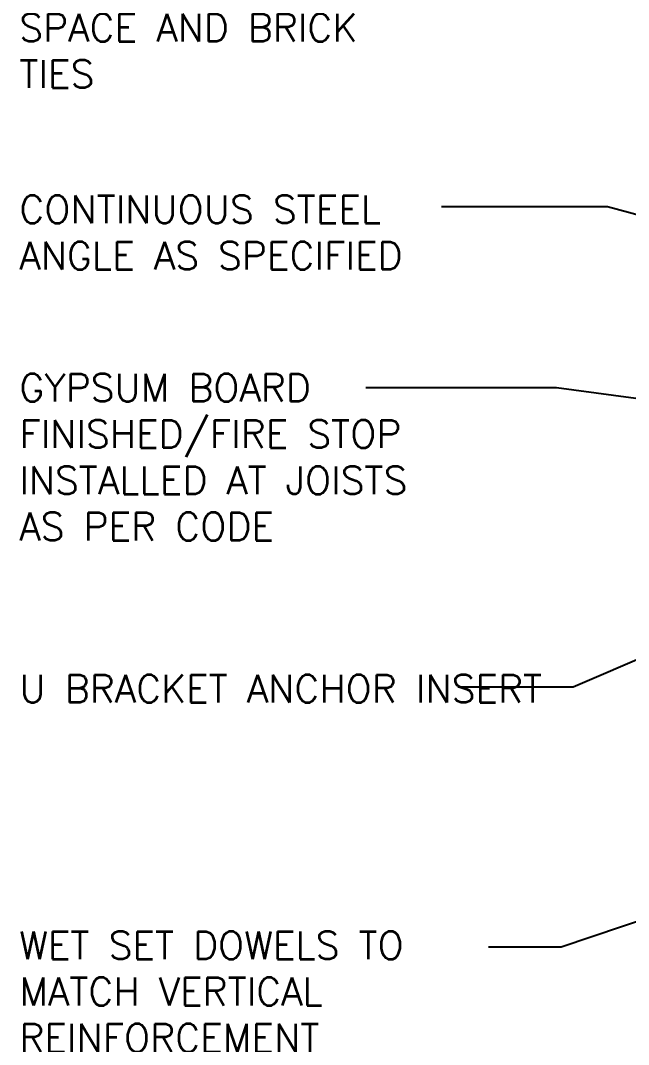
# Model space of a CAD drawing. Header units: inches. Extents: x 216.8 to 271.9, y 226 to 301.3.
# Drawn here: x 216.78 to 233.2, y 257.95 to 285.61 of the extents above; entities that cross this region are included whole.
import ezdxf

# ---------------------------------------------------------------- set-up
doc = ezdxf.new("R2010")
doc.units = ezdxf.units.IN
doc.header["$MEASUREMENT"] = 0
doc.layers.add('TEXT', color=4, linetype='Continuous')
doc.styles.add('DIM', font='romans.shx', dxfattribs={"width": 0.7})
doc.styles.add('ROMANS', font='romans.shx', dxfattribs={"height": 1.125})
doc.dimstyles.new('ext_12', dxfattribs={"dimscale": 12, "dimtxt": 0.09375, "dimasz": 0.09375, "dimexe": 0.09375, "dimexo": 0.0625, "dimgap": 0.0625, "dimtad": 1, "dimdec": 1, "dimzin": 3, "dimdsep": 46, "dimlunit": 4, "dimtxsty": 'DIM', "dimcen": 0.09, "dimdle": 0.09375, "dimclrt": 4, "dimadec": 0, "dimazin": 0, "dimtfac": 1, "dimtdec": 1, "dimtmove": 2, "dimatfit": 3, "dimfxl": 1, "dimfrac": 2, "dimtolj": 1, "dimtzin": 0, "dimarcsym": 0})

msp = doc.modelspace()

# ---------------------------------------------------------------- texts
at = {"layer": 'TEXT', "char_height": 0.75, "style": 'ROMANS'}
for s, insert, width, attachment_point in [('BRICK VENEER c/w^I\\P1" (25mm) AIR SPACE AND BRICK TIES', (216.749, 288.286), 12.44051, 1), ('CONTINUOUS STEEL ANGLE AS SPECIFIED', (216.749, 279.88), 12.4225, 4), ('\\A1;{\\C4;GYPSUM BOARD FINISHED/FIRE STOP INSTALLED AT JOISTS AS PER CODE}', (216.749, 276.064), 12.44051, 1), ('U BRACKET ANCHOR INSERT', (216.754, 267.935), 13.68504, 1), ('\\A1;{\\C4;WET SET DOWELS TO MATCH VERTICAL REINFORCEMENT BETWEEN POUR OR AS SPECIFIED}', (216.749, 261.006), 12.44051, 1)]:
    msp.add_mtext(s, dxfattribs=dict(at, insert=insert, width=width, attachment_point=attachment_point))

# ---------------------------------------------------------------- leaders
at = {"layer": 'TEXT'}
for points, override in [([(252.281, 275.293), (232.636, 280.572), (228.154, 280.572)], {"dimtad": 0}), ([(250.472, 273.111), (231.258, 275.687), (226.109, 275.687)], {"dimgap": 0.0625, "dimtad": 0}), ([(242.021, 272.019), (231.709, 267.6), (228.592, 267.6)], {"dimgap": 0.0625, "dimtad": 0}), ([(243.633, 264.714), (231.387, 260.575), (229.419, 260.575)], {"dimgap": 0.0625, "dimtad": 0})]:
    msp.add_leader(points, dimstyle='ext_12', override=override, dxfattribs=at)

doc.saveas('drawing.dxf')
